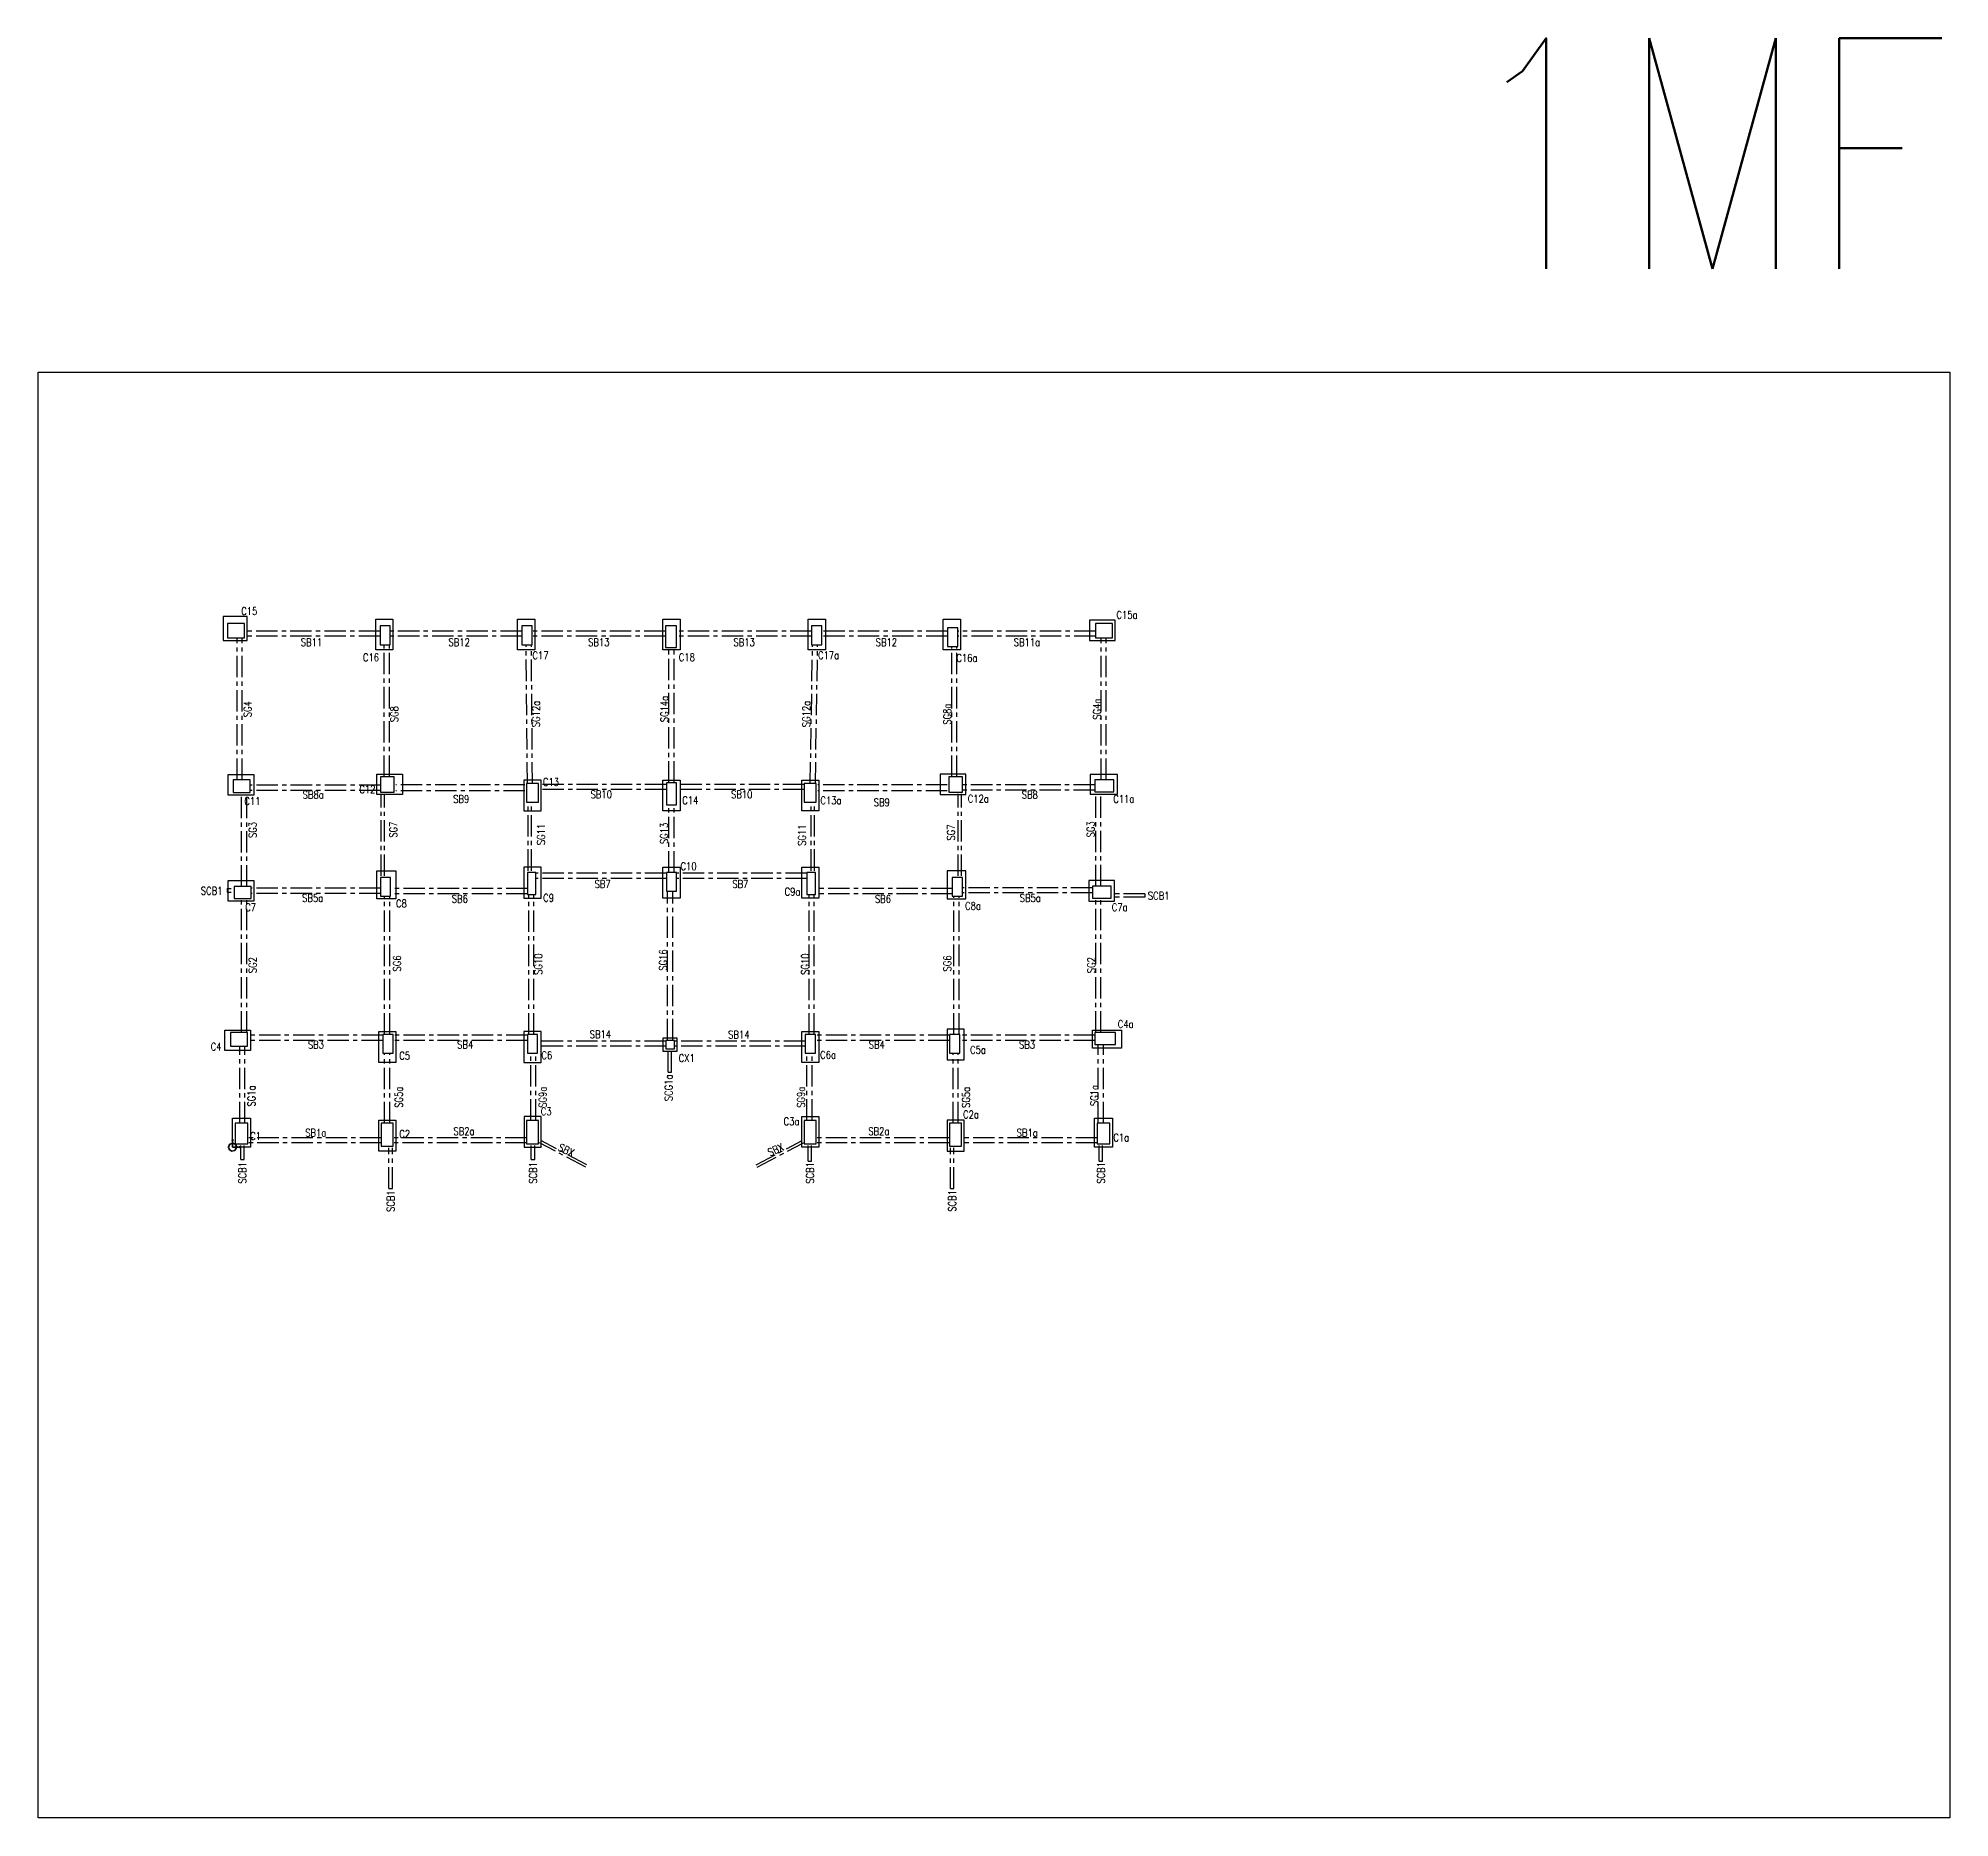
# Model space of a CAD drawing. Header units: millimetres. Extents: x 79095 to 169372, y 0 to 10446.
# Drawn here: x 92277 to 103460, y 0 to 10415 of the extents above; entities that cross this region are included whole.
import ezdxf
from ezdxf.enums import TextEntityAlignment as Align

# ---------------------------------------------------------------- set-up
doc = ezdxf.new("R2010")
doc.units = ezdxf.units.MM
doc.header["$LTSCALE"] = 100
doc.header["$MEASUREMENT"] = 0
doc.linetypes.add('CENTER', pattern=[2, 1.25, -0.25, 0.25, -0.25])
for name, color, linetype in [('TC-COLUMN', 1, 'Continuous'), ('TC-TB', 2, 'Continuous'), ('TC-TC', 4, 'Continuous'), ('TC-鋼柱', 11, 'Continuous')]:
    doc.layers.add(name, color=color, linetype=linetype)
doc.layers.add('TC-鋼粱', color=183, linetype='CENTER', plot=False)
doc.styles.add('TXT', font='TXT.shx', dxfattribs={"width": 0.8, "bigfont": 'ae.shx'})

# ---------------------------------------------------------------- blocks, each defined once
blk = doc.blocks.new('origin')
at = {"color": 3, "lineweight": 35}
blk.add_line((0, 0), (0, 39), dxfattribs=at)
at = {"color": 1, "lineweight": 35}
blk.add_line((0, 0), (39, 0), dxfattribs=at)
at = {"color": 7, "lineweight": 35, "true_color": 0xffffff}
blk.add_lwpolyline([(0, 24), (-18, 15), (-24, 0), (-18, -15), (-4, -23), (13, -19), (22, -7), (23, 6), (15, 18), (0, 24)], dxfattribs=at)
at = {"color": 3, "lineweight": 35}
blk.add_lwpolyline([(0, 44), (-3, 39), (3, 39)], close=True, dxfattribs=at)
at = {"color": 1, "lineweight": 35}
blk.add_lwpolyline([(44, 0), (39, 3), (39, -3)], close=True, dxfattribs=at)

msp = doc.modelspace()

# ---------------------------------------------------------------- linework, layer by layer
at = {"layer": 'Defpoints'}
msp.add_lwpolyline([(92277, 8460), (103460, 8460), (103460, 0), (92277, 0)], close=True, dxfattribs=at)
at = {"layer": 'TC-COLUMN'}
for points in [[(93359, 6890), (93499, 6890), (93499, 7030), (93359, 7030)], [(94352, 7015), (94352, 6835), (94252, 6835), (94252, 7015), (94352, 7015)], [(95182, 7015), (95182, 6835), (95082, 6835), (95082, 7015), (95182, 7015)], [(96032, 7015), (96032, 6835), (95932, 6835), (95932, 7015), (96032, 7015)], [(96882, 7015), (96882, 6835), (96782, 6835), (96782, 7015), (96882, 7015)], [(97672, 7015), (97672, 6835), (97572, 6835), (97572, 7015), (97672, 7015)], [(98427, 7010), (98427, 6890), (98577, 6890), (98577, 7010), (98427, 7010)], [(93539, 6105), (93539, 5985), (93389, 5985), (93389, 6105), (93539, 6105)], [(94409, 6108), (94409, 5988), (94259, 5988), (94259, 6108), (94409, 6108)], [(95119, 6073), (95119, 5893), (95219, 5893), (95219, 6073), (95119, 6073)], [(96032, 6073), (96032, 5893), (95932, 5893), (95932, 6073), (96032, 6073)], [(96844, 6073), (96844, 5893), (96744, 5893), (96744, 6073), (96844, 6073)], [(97554, 6108), (97554, 5988), (97704, 5988), (97704, 6108), (97554, 6108)], [(98432, 5990), (98592, 5990), (98592, 6105), (98432, 6105)], [(93539, 5485), (93539, 5365), (93389, 5365), (93389, 5485), (93539, 5485)], [(94369, 5543), (94369, 5378), (94259, 5378), (94259, 5543), (94369, 5543)], [(95119, 5563), (95119, 5383), (95219, 5383), (95219, 5563), (95119, 5563)], [(96032, 5563), (96032, 5383), (95932, 5383), (95932, 5563), (96032, 5563)], [(96844, 5563), (96844, 5383), (96744, 5383), (96744, 5563), (96844, 5563)], [(97594, 5543), (97594, 5378), (97704, 5378), (97704, 5543), (97594, 5543)], [(98424, 5485), (98424, 5365), (98574, 5365), (98574, 5485), (98424, 5485)], [(93519, 4610), (93519, 4490), (93369, 4490), (93369, 4610), (93519, 4610)], [(94369, 4601), (94369, 4421), (94269, 4421), (94269, 4601), (94369, 4601)], [(95219, 4421), (95219, 4601), (95119, 4601), (95119, 4421)], [(96744, 4421), (96744, 4601), (96844, 4601), (96844, 4421)], [(97594, 4616), (97594, 4436), (97694, 4436), (97694, 4616), (97594, 4616)], [(98444, 4505), (98444, 4610), (98614, 4610), (98614, 4505), (98444, 4505)], [(95934, 4565), (96014, 4565), (96014, 4485), (95934, 4485), (95934, 4565)], [(93519, 3925), (93414, 3925), (93414, 4095), (93519, 4095), (93519, 3925)], [(94369, 4082), (94369, 3902), (94269, 3902), (94269, 4082), (94369, 4082)], [(95220, 3925), (95220, 4105), (95120, 4105), (95120, 3925)], [(96744, 3925), (96744, 4105), (96844, 4105), (96844, 3925)], [(97594, 4082), (97594, 3902), (97694, 3902), (97694, 4082), (97594, 4082)], [(98562, 3925), (98457, 3925), (98457, 4095), (98562, 4095), (98562, 3925)]]:
    msp.add_lwpolyline(points, close=True, dxfattribs=at)
at = {"layer": 'TC-鋼柱'}
for points in [[(93384, 6905), (93484, 6905), (93484, 6990), (93384, 6990)], [(94277, 6975), (94277, 6865), (94337, 6865), (94337, 6975)], [(95107, 6975), (95107, 6865), (95167, 6865), (95167, 6975)], [(95947, 6975), (95947, 6850), (96012, 6850), (96012, 6975)], [(96802, 6975), (96802, 6865), (96862, 6865), (96862, 6975)], [(97597, 6965), (97597, 6855), (97657, 6855), (97657, 6965)], [(98462, 6905), (98562, 6905), (98562, 6990), (98462, 6990)], [(93417, 6000), (93517, 6000), (93517, 6075), (93417, 6075)], [(94279, 6003), (94359, 6003), (94359, 6093), (94279, 6093)], [(95204, 5943), (95204, 6053), (95134, 6053), (95134, 5943)], [(95952, 5928), (96012, 5928), (96012, 6058), (95952, 6058)], [(96829, 5943), (96829, 6053), (96759, 6053), (96759, 5943)], [(97604, 6003), (97684, 6003), (97684, 6093), (97604, 6093)], [(98459, 6005), (98569, 6005), (98569, 6075), (98459, 6075)], [(94279, 5503), (94279, 5393), (94339, 5393), (94339, 5503)], [(95952, 5533), (95952, 5423), (96012, 5423), (96012, 5533)], [(97624, 5503), (97624, 5393), (97684, 5393), (97684, 5503)], [(93424, 5380), (93524, 5380), (93524, 5450), (93424, 5450)], [(98444, 5382), (98554, 5382), (98554, 5452), (98444, 5452)], [(93402, 4515), (93502, 4515), (93502, 4595), (93402, 4595)], [(94294, 4585), (94294, 4475), (94354, 4475), (94354, 4585)], [(95139, 4585), (95139, 4475), (95199, 4475), (95199, 4585)], [(96764, 4585), (96764, 4475), (96824, 4475), (96824, 4585)], [(97609, 4585), (97609, 4475), (97669, 4475), (97669, 4585)], [(98459, 4525), (98579, 4525), (98579, 4595), (98459, 4595)], [(95949, 4500), (95999, 4500), (95999, 4550), (95949, 4550)], [(93429, 3945), (93504, 3945), (93504, 4065), (93429, 4065)], [(94284, 3930), (94354, 3930), (94354, 4065), (94284, 4065)], [(95134, 3945), (95204, 3945), (95204, 4080), (95134, 4080)], [(96759, 3945), (96829, 3945), (96829, 4080), (96759, 4080)], [(97609, 3930), (97679, 3930), (97679, 4065), (97609, 4065)], [(98472, 3945), (98547, 3945), (98547, 4065), (98472, 4065)]]:
    msp.add_lwpolyline(points, close=True, dxfattribs=at)
at = {"layer": 'TC-鋼柱', "elevation": 0}
for points in [[(95139, 5403), (95189, 5403), (95189, 5533), (95139, 5533)], [(96774, 5403), (96824, 5403), (96824, 5533), (96774, 5533)]]:
    msp.add_lwpolyline(points, close=True, dxfattribs=at)
at = {"layer": 'TC-鋼粱'}
for p, q in [((94277, 6945), (93484, 6945)), ((95107, 6945), (94337, 6945)), ((95947, 6945), (95167, 6945)), ((96802, 6945), (96012, 6945)), ((97597, 6945), (96862, 6945)), ((98462, 6945), (97657, 6945)), ((93441, 6075), (93441, 6905)), ((93471, 6075), (93471, 6905)), ((94277, 6915), (93484, 6915)), ((94302, 6093), (94302, 6865)), ((94332, 6093), (94332, 6865)), ((95107, 6915), (94337, 6915)), ((95139, 6053), (95132, 6865)), ((95169, 6053), (95162, 6865)), ((95947, 6915), (95167, 6915)), ((95967, 6058), (95967, 6850)), ((95997, 6058), (95997, 6850)), ((96802, 6915), (96012, 6915)), ((96794, 6053), (96807, 6865)), ((96824, 6053), (96837, 6865)), ((97597, 6915), (96862, 6915)), ((97622, 6093), (97622, 6855)), ((97652, 6093), (97652, 6855)), ((98462, 6915), (97657, 6915)), ((98495, 6075), (98495, 6905)), ((98525, 6075), (98525, 6905)), ((94279, 6043, 0), (93517, 6043, 0)), ((95124, 6045), (94369, 6045)), ((95952, 6048, 0), (95204, 6048, 0)), ((96759, 6048, 0), (96012, 6048, 0)), ((97594, 6045), (96839, 6045)), ((98459, 6045), (97684, 6045)), ((93467, 5450), (93467, 6000)), ((93497, 5450), (93497, 6000)), ((94279, 6013, 0), (93517, 6013, 0)), ((94284, 5513), (94284, 5993)), ((94304, 5513), (94304, 5993)), ((95124, 6010), (94369, 6010)), ((95144, 5543), (95144, 5933)), ((95164, 5543), (95164, 5933)), ((95952, 6018, 0), (95204, 6018, 0)), ((95967, 5533), (95967, 5929)), ((95997, 5533), (95997, 5929)), ((96759, 6018, 0), (96012, 6018, 0)), ((96799, 5543), (96799, 5933)), ((96819, 5543), (96819, 5933)), ((97594, 6010), (96839, 6010)), ((97659, 5513, 0), (97659, 5993, 0)), ((97679, 5513, 0), (97679, 5993, 0)), ((98459, 6015), (97684, 6015)), ((98464, 5452), (98464, 6005)), ((98494, 5452), (98494, 6005)), ((95952, 5528, 0), (95189, 5528, 0)), ((95952, 5498, 0), (95189, 5498, 0)), ((96774, 5528), (96012, 5528)), ((96774, 5498), (96012, 5498)), ((93383, 5438), (93383, 5418)), ((93383, 5438), (93407, 5438)), ((93383, 5418), (93407, 5418)), ((93467, 4595), (93467, 5380)), ((93497, 4595), (93497, 5380)), ((94279, 5440), (93524, 5440)), ((94279, 5410), (93524, 5410)), ((94304, 4585), (94304, 5393)), ((94334, 4585), (94334, 5393)), ((95139, 5438, 0), (94339, 5438, 0)), ((95139, 5408, 0), (94339, 5408, 0)), ((95147, 4585, 0), (95147, 5403, 0)), ((95177, 4585, 0), (95177, 5403, 0)), ((95959, 4550), (95959, 5423)), ((95989, 4550), (95989, 5423)), ((96787, 4585), (96787, 5403)), ((96817, 4585), (96817, 5403)), ((97624, 5438, 0), (96824, 5438, 0)), ((97624, 5408, 0), (96824, 5408, 0)), ((97634, 4585), (97634, 5393)), ((97664, 4585), (97664, 5393)), ((98444, 5443), (97684, 5443)), ((98444, 5413), (97684, 5413)), ((98464, 4595), (98464, 5382)), ((98494, 4595), (98494, 5382)), ((98752, 5407), (98564, 5407)), ((98752, 5387), (98564, 5387)), ((98752, 5407), (98752, 5387)), ((93457, 4065), (93457, 4515)), ((93487, 4065), (93487, 4515)), ((94294, 4580), (93502, 4580)), ((94294, 4550), (93502, 4550)), ((94304, 4065), (94304, 4475)), ((94334, 4065), (94334, 4475)), ((95139, 4580), (94354, 4580)), ((95139, 4550), (94354, 4550)), ((95159, 4080), (95159, 4475)), ((95189, 4080), (95189, 4475)), ((95949, 4545), (95199, 4545)), ((95949, 4515), (95199, 4515)), ((95962, 4363), (95962, 4490)), ((95982, 4363), (95982, 4490)), ((96764, 4545), (95999, 4545)), ((96764, 4515), (95999, 4515)), ((96774, 4080), (96774, 4475)), ((96804, 4080), (96804, 4475)), ((97609, 4580), (96824, 4580)), ((97609, 4550), (96824, 4550)), ((97629, 4065), (97629, 4475)), ((97659, 4065), (97659, 4475)), ((98459, 4580), (97669, 4580)), ((98459, 4550), (97669, 4550)), ((98479, 4065), (98479, 4525)), ((98509, 4065), (98509, 4525)), ((95962, 4363), (95982, 4363)), ((93462, 3853), (93462, 3935)), ((93482, 3853), (93482, 3935)), ((94284, 3980), (93504, 3980)), ((94284, 3950), (93504, 3950)), ((94329, 3683), (94329, 3920)), ((94349, 3683), (94349, 3920)), ((95134, 3980), (94354, 3980)), ((95134, 3950), (94354, 3950)), ((95162, 3853), (95162, 3935)), ((95182, 3853), (95182, 3935)), ((95480, 3808), (95210, 3950)), ((95487, 3822), (95217, 3963)), ((96477, 3822), (96747, 3963)), ((96484, 3808), (96754, 3950)), ((96782, 3843), (96782, 3935)), ((96802, 3843), (96802, 3935)), ((97609, 3980), (96829, 3980)), ((97609, 3950), (96829, 3950)), ((97614, 3683), (97614, 3920)), ((97634, 3683), (97634, 3920)), ((98472, 3980), (97679, 3980)), ((98472, 3950), (97679, 3950)), ((98484, 3843), (98484, 3935)), ((98504, 3843), (98504, 3935)), ((93462, 3853), (93482, 3853)), ((95162, 3853), (95182, 3853)), ((96782, 3843), (96802, 3843)), ((98484, 3843), (98504, 3843)), ((94329, 3683), (94349, 3683)), ((97614, 3683), (97634, 3683))]:
    msp.add_line(p, q, dxfattribs=at)

# ---------------------------------------------------------------- block references
msp.add_blockref('origin', (93414, 3925))

# ---------------------------------------------------------------- texts
at = {"layer": 'Defpoints', "style": 'TXT', "width": 0.8}
msp.add_text('1MF', height=1350, dxfattribs=at).set_placement((103460, 8660), align=Align.BOTTOM_RIGHT)
at = {"layer": 'TC-TB', "style": 'TXT', "width": 0.8}
for s, p in [('SB11', (93876, 6880)), ('SB12', (94740, 6880)), ('SB13', (95557, 6880)), ('SB13', (96407, 6880)), ('SB12', (97239, 6880)), ('SB11a', (98061, 6880)), ('SB8a', (93886, 5987, 0)), ('SB9', (94752, 5962, 0)), ('SB10', (95571, 5990, 0)), ('SB10', (96393, 5989, 0)), ('SB9', (97212, 5943, 0)), ('SB8', (98078, 5987, 0)), ('SB7', (95579, 5465)), ('SB7', (96385, 5465)), ('SCB1', (93292, 5425)), ('SB5a', (93883, 5383)), ('SB6', (94744, 5378)), ('SB6', (97219, 5378)), ('SB5a', (98081, 5383)), ('SCB1', (98832, 5396)), ('SB14', (95566, 4585, 0)), ('SB14', (96376, 4583, 0)), ('SB3', (93902, 4525)), ('SB4', (94775, 4525)), ('SB4', (97183, 4525)), ('SB3', (98062, 4525)), ('SB1a', (93901, 4009)), ('SB2a', (94768, 4018)), ('SB2a', (97195, 4018)), ('SB1a', (98063, 4009))]:
    msp.add_text(s, height=45, dxfattribs=at).set_placement(p, align=Align.MIDDLE_CENTER)
for s, rotation, p in [('SG4', 90, (93502, 6488)), ('SG8', 90, (94360, 6459)), ('SG12a', 90, (95189, 6460)), ('SG14a', 90, (95941, 6489, 0)), ('SG12a', 90, (96771, 6460)), ('SG8a', 90, (97595, 6459)), ('SG4a', 90, (98471, 6488)), ('SG3', 90, (93532, 5781)), ('SG7', 90, (94354, 5783, 0)), ('SG13', 90, (95939, 5761, 0)), ('SG3', 90, (98435, 5785)), ('SG11', 90, (95219, 5755)), ('SG11', 90, (96745, 5751)), ('SG7', 90, (97617, 5766, 0)), ('SG2', 90, (93532, 4990)), ('SG6', 90, (94377, 5000)), ('SG10', 90, (95203, 4996)), ('SG16', 90, (95933, 5020, 0)), ('SG10', 90, (96764, 4996)), ('SG6', 90, (97596, 5000)), ('SG2', 90, (98438, 4990)), ('SG1a', 90, (93525, 4224)), ('SG5a', 90, (94387, 4217)), ('SG9a', 90, (95229, 4217, 0)), ('SCG1a', 90, (95965, 4272)), ('SG9a', 90, (96740, 4217)), ('SG5a', 90, (97705, 4216, 0)), ('SG1a', 90, (98456, 4227)), ('SBX', 335.4679, (95367, 3908, 0)), ('SBX', 24.5321, (96592, 3910, 0)), ('SCB1', 90, (93472, 3774)), ('SCB1', 90, (95172, 3774)), ('SCB1', 90, (96792, 3774)), ('SCB1', 90, (98494, 3774)), ('SCB1', 90, (94340, 3609)), ('SCB1', 90, (97624, 3610))]:
    msp.add_text(s, height=45, rotation=rotation, dxfattribs=at).set_placement(p, align=Align.MIDDLE_CENTER)
at = {"layer": 'TC-TC', "style": 'TXT', "width": 0.8}
for s, p in [('C15', (93512, 7062)), ('C15a', (98647, 7040)), ('C17', (95216, 6803)), ('C17a', (96901, 6804)), ('C16', (94224, 6791)), ('C18', (96072, 6792)), ('C16a', (97710, 6788)), ('C12', (94203, 6019, 0)), ('C13', (95277, 6062, 0)), ('C11', (93530, 5950)), ('C14', (96092, 5955)), ('C13a', (96915, 5954, 0)), ('C12a', (97777, 5964, 0)), ('C11a', (98628, 5963)), ('C10', (96082, 5569)), ('C8', (94402, 5351, 0)), ('C9', (95263, 5384)), ('C9a', (96690, 5420)), ('C7', (93520, 5328)), ('C8a', (97746, 5337, 0)), ('C7a', (98604, 5329)), ('C4a', (98639, 4645)), ('C4', (93318, 4513)), ('C5', (94421, 4460)), ('C6', (95253, 4463)), ('C6a', (96898, 4465)), ('C5a', (97775, 4494)), ('CX1', (96071, 4446)), ('C3', (95249, 4134)), ('C2a', (97734, 4116)), ('C3a', (96684, 4076)), ('C1', (93549, 3990)), ('C2', (94421, 4002)), ('C1a', (98613, 3981))]:
    msp.add_text(s, height=45, dxfattribs=at).set_placement(p, align=Align.MIDDLE_CENTER)

doc.saveas('drawing.dxf')
